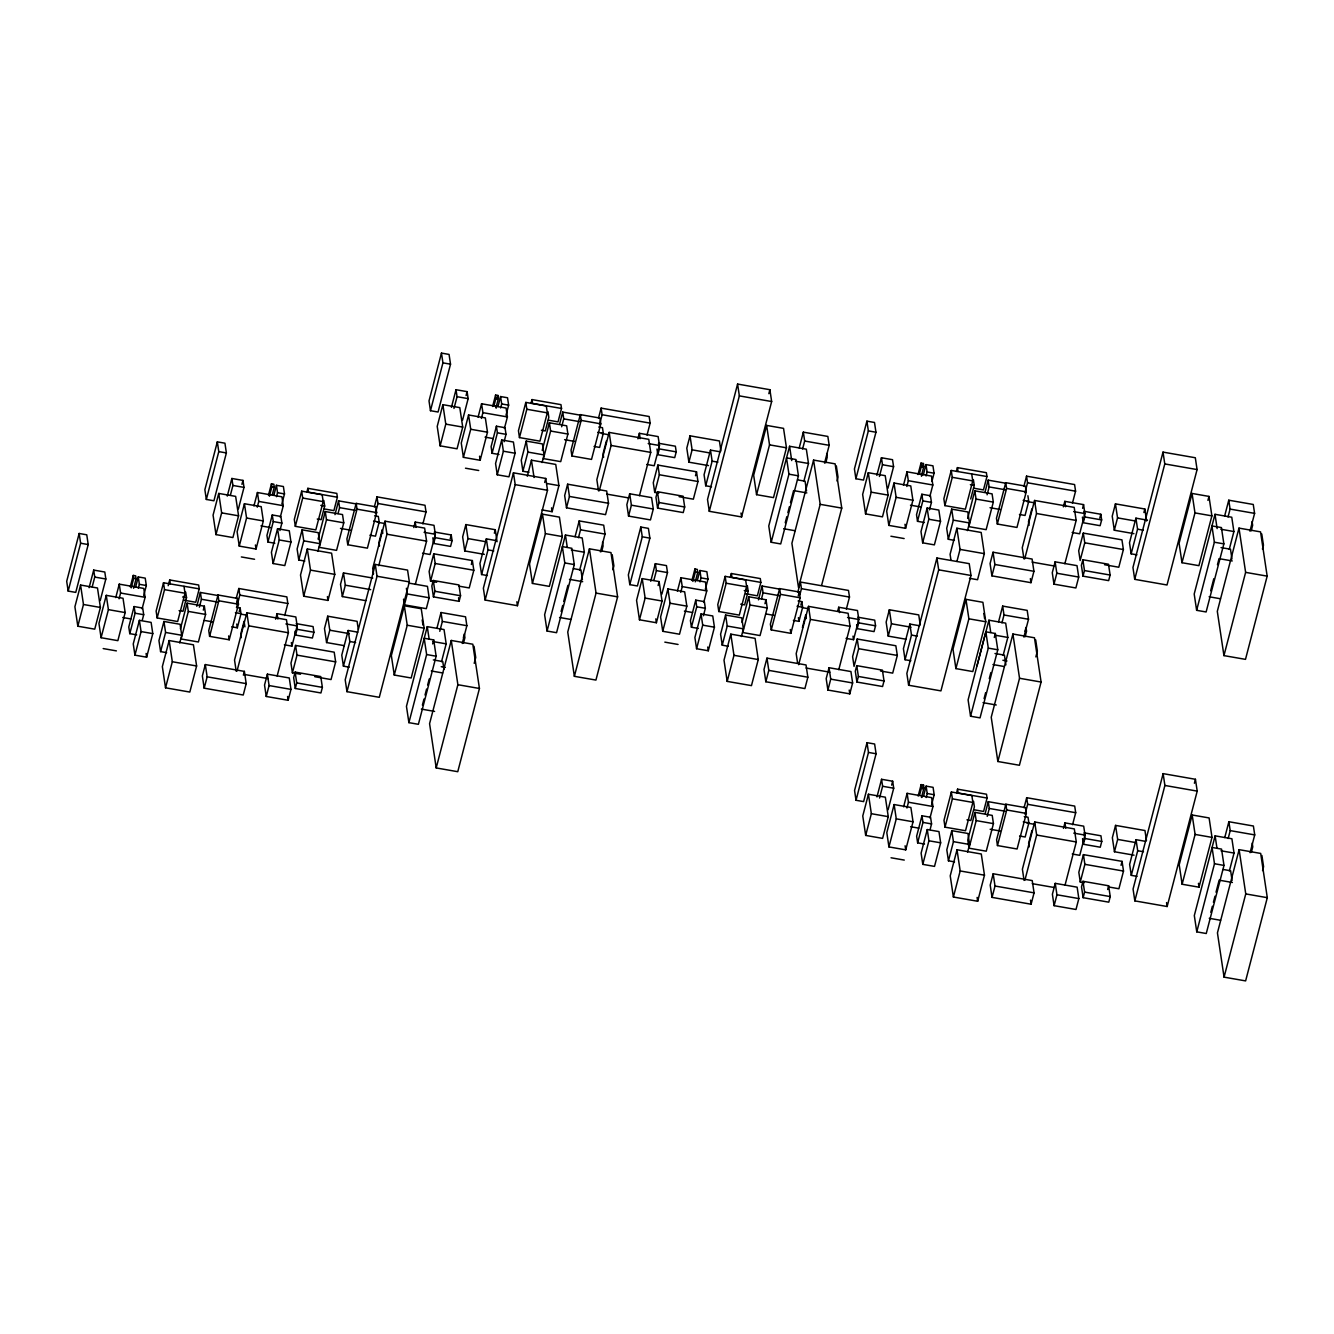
<?xml version="1.0" encoding="UTF-8"?>
<svg xmlns="http://www.w3.org/2000/svg" width="1334" height="1334" viewBox="0 0 1334 1334"><rect width="100%" height="100%" fill="white"/><g stroke="black" fill="none" stroke-linecap="round" stroke-linejoin="round"><path stroke-width="1.5" d="M79.156 533.467L66.7 581.307L68.167 591.079L75.755 592.396L88.211 544.555L86.76 534.801L79.156 533.467L80.624 543.238L68.167 591.079M80.574 585.042L74.904 606.77L77.822 626.213L94.747 629.164L100.4 607.454L97.482 587.994L80.574 585.042L83.475 604.502L77.822 626.213M89.111 587.71L93.697 570.085L104.802 572.019L105.836 579.006L100.233 600.55M92.196 586.86L94.747 577.072L93.697 570.085M106.27 595.348L98.949 623.428L101.084 637.719L117.859 640.654L125.163 612.573L123.028 598.282L106.27 595.348L108.404 609.638L101.084 637.719M115.758 597.582L119.26 584.142L143.772 588.427L145.106 597.315L142.104 608.838M119.093 598.799L120.594 593.03L119.26 584.142M130.298 586.86L133.283 575.421L135.668 575.838L136.101 578.739L133.617 588.261M131.232 587.844L133.717 578.306L133.283 575.421M135.651 586.96L138.269 576.922L145.223 578.139L146.323 585.526L143.705 595.564M138.319 588.327L139.37 584.309L138.269 576.922M142.254 620.293L143.705 614.707L142.705 608.071L134.1 606.57L128.781 627.013L129.782 633.65L136.668 634.851M129.782 633.65L135.101 613.206L134.1 606.57M139.386 620.343L133.25 643.922L134.934 655.161L146.64 657.195L152.793 633.617L151.109 622.394L139.386 620.343L141.07 631.582L134.934 655.161M184.142 600.217L195.731 602.251L199.216 588.844L163.498 582.775L156.128 611.089L157.162 617.942L177.655 621.527L185.026 593.23L183.992 586.36M157.162 617.942L164.532 589.645L163.498 582.775M168.201 585.693L169.701 579.957L198.649 585.009L199.216 588.844M179.74 642.938L181.741 635.267L180.09 624.279L163.932 621.461L158.946 640.62L160.597 651.609L166.65 652.676M160.597 651.609L165.583 632.449L163.932 621.461M217.325 441.854L204.869 489.695L206.336 499.45L213.924 500.784L226.38 452.943L224.929 443.188L217.325 441.854L218.793 451.609L206.336 499.45M169.151 640.553L162.348 666.633L165.533 687.81L189.812 692.063L196.615 665.983L193.43 644.806L169.151 640.553L172.319 661.747L165.533 687.81M184.676 596.015L185.693 592.113L186.527 597.682L182.975 611.306L179.09 610.622M180.423 628.781L187.094 603.168L204.352 606.186L205.586 614.424L198.399 641.987L181.141 638.986L188.327 611.406L187.094 603.168M218.743 493.43L213.073 515.141L215.991 534.601L232.916 537.552L238.569 515.824L235.651 496.381L218.743 493.43L221.644 512.873L215.991 534.601M196.798 606.286L200.4 592.463L218.426 595.614M227.28 496.098L231.866 478.472L242.971 480.407L244.005 487.394L238.402 508.938M199.366 607.153L201.417 599.249L200.4 592.463M230.365 495.248L232.916 485.459L231.866 478.472M203.318 610.122L204.352 606.186M241.938 484.325L242.971 480.407M217.992 594.997L208.738 630.565L209.605 636.351L229.231 639.786L238.486 604.219L237.619 598.432L217.992 594.997L218.859 600.784L209.605 636.351M244.422 503.735L237.118 531.816L239.253 546.106L256.028 549.024L263.332 520.944L261.197 506.653L244.422 503.735L246.573 518.026L239.253 546.106M205.319 664.565L202.351 675.921L204.185 688.177L243.238 695.014L246.206 683.642L244.372 671.386L205.319 664.565L207.154 676.822L204.185 688.177M253.927 505.97L257.429 492.529L281.941 496.815L283.275 505.703L280.273 517.225M257.262 507.187L258.763 501.417L257.429 492.529M236.201 598.499L238.819 588.494L286.843 596.882L287.844 603.502L284.709 615.508M236.602 602.384L237.619 598.432M236.668 607.12L239.803 595.114L238.819 588.494M268.467 495.248L271.452 483.808L273.837 484.225L274.27 487.11L272.286 494.747M239.236 611.589L240.153 608.054L236.435 607.404M269.401 496.231L271.886 486.693L271.452 483.808M231.732 626.813L237.319 627.797L241.004 613.657L240.153 608.054M273.82 495.348L276.438 485.309L283.392 486.526L284.492 493.913L281.874 503.935M276.488 496.698L277.539 492.696L276.438 485.309M277.138 676.071L288.411 632.766L286.46 619.71L246.84 612.79L234.534 660.03L236.201 671.219M279.94 530.532L281.874 523.095L280.874 516.458L272.269 514.957L266.95 535.401L267.951 542.038L274.837 543.238M267.951 542.038L273.27 521.594L272.269 514.957M237.002 671.102L248.791 625.829L246.84 612.79M277.555 528.731L271.419 552.309L273.103 563.532L284.809 565.583L290.962 542.004L289.278 530.782L277.555 528.731L279.24 539.953L273.103 563.532M243.388 675.171L244.372 671.386M301.667 491.162L294.297 519.46L295.331 526.33L315.808 529.915L323.195 501.617L322.161 494.747L301.667 491.162L302.701 498.032L295.331 526.33M306.87 492.163L307.854 488.327L336.818 493.397L337.385 497.232L333.9 510.622L324.245 508.938M275.621 619.193L277.055 613.673L295.831 616.958L297.165 625.896L291.896 646.123L284.392 644.806M317.909 551.326L319.91 543.655L318.259 532.666L302.101 529.831L297.115 549.008L298.766 559.997L304.819 561.064M267.384 674.154L264.532 685.059L266.25 696.465L288.144 700.283L290.979 689.378L289.278 677.972L267.384 674.154L269.084 685.559L266.25 696.465M298.766 559.997L303.752 540.837L302.101 529.831M307.32 548.941L300.517 575.021L303.702 596.198L327.981 600.433L334.784 574.37L331.599 553.193L307.32 548.941L310.488 570.118L303.702 596.198M323.845 500.5L324.679 506.053L321.144 519.676L317.259 519.009M318.076 539.136L325.263 511.556L342.521 514.574L343.755 522.811L336.568 550.375L319.31 547.357L326.497 519.793L325.263 511.556M296.198 623.628L313.073 626.58L313.907 632.233L312.406 638.019L295.531 635.067L297.048 629.298L296.482 625.513M314.774 676.705L331.049 679.556L335.651 661.864L334.2 652.176L295.564 645.423L290.962 663.115L292.413 672.803L300.55 674.22M292.413 672.803L297.015 655.127L295.564 645.423M334.967 514.657L338.569 500.85L356.595 504.002M295.114 672.086L293.663 677.672L295.281 688.477L320.927 692.963L322.378 687.377L320.76 676.555L295.114 672.086L296.732 682.891L295.281 688.477M338.036 513.557L339.586 507.637L338.569 500.85M356.161 503.385L346.907 538.953L347.757 544.739L367.4 548.157L376.655 512.589L375.788 506.803L356.161 503.385L357.028 509.171L347.757 544.739M358.296 629.331L357.095 621.327L327.697 616.191L324.495 628.531L326.58 642.554L344.222 645.639M372.77 578.056L343.472 572.936L340.52 584.309L342.354 596.565L365.783 600.667M326.58 642.554L329.798 630.215L327.697 616.191M342.354 596.565L345.323 585.192L343.472 572.936M374.37 506.87L376.988 496.865L425.012 505.269L426.013 511.889L422.878 523.895M375.371 513.507L377.972 503.485L376.988 496.865M357.812 632.166L348.174 630.482L341.771 655.127L343.422 666.15L349.191 667.167M374.604 515.791L378.322 516.441L379.173 522.044L375.488 536.168L369.902 535.201M343.422 666.15L349.841 641.521L348.174 630.482M415.308 584.442L426.58 541.137L424.629 528.097L385.009 521.177L372.703 568.417L373.537 574.004M375.271 564.432L345.206 679.856L346.973 691.662L379.29 697.315L409.338 581.907L407.57 570.085L375.271 564.432L377.038 576.255L346.973 691.662M378.756 565.716L386.96 534.217L385.009 521.177M441.471 353.093L429.014 400.934L430.465 410.705L438.069 412.023L450.525 364.182L449.058 354.427L441.471 353.093L442.938 362.865L430.465 410.705M442.871 404.669L437.218 426.396L440.137 445.839L457.045 448.808L462.715 427.08L459.796 407.62L442.871 404.669L445.789 424.129L440.137 445.839M413.79 527.564L415.224 522.061L434 525.329L435.334 534.284L430.065 554.51L422.561 553.193M451.426 407.337L456.011 389.711L467.1 391.646L468.151 398.633L462.548 420.177M453.994 408.454L457.062 396.698L456.011 389.711M409.521 583.225L427.447 586.36L429.148 597.765L426.313 608.671L404.419 604.852L407.254 593.947L406.403 588.244M404.319 605.786L391.346 655.578L394.264 675.037L411.172 677.989L424.145 628.181L421.244 608.738L404.319 605.786L407.237 625.229L394.264 675.037M466.083 395.564L467.1 391.646M433.7 543.455L435.217 537.669L434.367 532.016L451.226 534.967L452.076 540.62L450.575 546.406L433.7 543.455L432.866 537.802M468.567 414.974L461.264 443.055L463.398 457.345L480.157 460.28L487.477 432.199L485.343 417.909L468.567 414.974L470.719 429.265L463.398 457.345M459.046 586.16L469.218 587.944L473.82 570.252L472.369 560.563L433.733 553.81L429.131 571.502L430.582 581.19L436.685 582.258M430.582 581.19L435.184 563.498L433.733 553.81M433.283 580.473L431.832 586.043L433.45 596.865L459.096 601.334L460.547 595.748L458.929 584.942L433.283 580.473L434.901 591.279L433.45 596.865M478.072 417.225L481.574 403.768L506.086 408.054L507.404 416.942L504.402 428.464M481.407 418.426L482.908 412.656L481.574 403.768M441.521 661.697L446.173 643.855L444.039 629.565L427.264 626.647L406.453 706.353L408.904 722.644L418.392 724.312L436.135 656.211L433.683 639.903L424.195 638.252L426.63 654.544L408.904 722.644M450.225 538.819L451.226 534.967M492.613 406.486L495.581 395.047L497.982 395.464L498.416 398.366L495.931 407.904M494.03 405.569L496.015 397.949L495.581 395.047M432.65 643.905L433.683 639.903M436.902 628.331L441.02 612.523L465.533 616.808L466.867 625.696L462.231 643.488M496.982 399.283L497.982 395.464M497.065 541.721L495.264 529.715L465.866 524.579L462.648 536.918L464.749 550.942L484.359 554.36M497.966 406.587L500.567 396.548L507.52 397.765L508.638 405.152L506.02 415.191M439.786 631.299L442.354 621.411L441.02 612.523M422.411 705.086L423.979 699.066M425.029 695.047L426.597 689.028M427.647 685.026L429.214 679.006M500.634 407.954L501.684 403.935L500.567 396.548M504.085 441.771L506.02 434.334L505.019 427.697L496.415 426.196L491.095 446.64L492.079 453.277L498.966 454.477M464.749 550.942L467.967 538.586L465.866 524.579M492.079 453.277L497.415 432.833L496.415 426.196M501.701 439.97L495.564 463.548L497.248 474.787L508.954 476.822L515.091 453.243L513.407 442.021L501.701 439.97L503.385 451.209L497.248 474.787M451.259 640.453L429.581 723.678L436.201 767.934L457.762 771.702L479.44 688.477L472.803 644.222L451.259 640.453L457.879 684.709L436.201 767.934M471.352 564.499L472.369 560.563M495.981 540.553L486.343 538.869L479.94 563.498L481.591 574.537L487.36 575.538M463.382 637.602L464.349 633.883L464.916 637.619L463.465 643.205M525.813 402.401L518.442 430.715L519.46 437.585L539.953 441.154L547.324 412.856L546.306 405.986L525.813 402.401L526.83 409.271L519.46 437.585M481.591 574.537L487.994 549.891L486.343 538.869M494.347 533.233L495.264 529.715M530.999 403.402L531.999 399.583L560.947 404.636L561.531 408.471L558.029 421.877L548.391 420.177M513.44 472.82L483.375 588.227L485.142 600.05L517.442 605.703L547.507 490.278L545.739 478.456L513.44 472.82L515.207 484.642L485.142 600.05M542.054 462.564L544.039 454.911L542.404 443.905L526.246 441.087L521.26 460.247L522.895 471.236L528.964 472.303M522.895 471.236L527.897 452.076L526.246 441.087M474.204 663.332L475.721 657.512L474.037 646.29M527.28 476.238L531.449 460.18L555.744 464.432L558.913 485.609L552.126 511.689L542.004 509.922M542.221 450.375L549.391 422.795L566.667 425.813L567.884 434.05L560.714 461.631L543.455 458.613L550.625 431.032L549.391 422.795M559.63 423.929L562.715 412.089L580.74 415.241M544.706 482.441L545.739 478.456M561.664 426.78L563.732 418.876L562.715 412.089M542.488 514.157L529.515 563.965L532.433 583.425L549.341 586.376L562.314 536.568L559.413 517.125L542.488 514.157L545.406 533.617L532.433 583.425M580.307 414.624L571.035 450.192L571.902 455.978L591.529 459.413L600.8 423.845L599.933 418.059L580.307 414.624L581.174 420.41L571.902 455.978M567.617 484.192L564.666 495.548L566.5 507.804L605.553 514.641L608.521 503.268L606.687 491.012L567.617 484.192L569.451 496.448L566.5 507.804M579.69 570.085L584.342 552.243L582.208 537.952L565.433 535.017L544.622 614.741L547.057 631.032L556.561 632.7L574.304 564.582L571.852 548.291L562.364 546.623L564.799 562.931L547.057 631.032M598.516 418.126L601.117 408.121L649.158 416.508L650.142 423.128L647.023 435.134M599.5 424.746L602.118 414.741L601.117 408.121M575.071 536.718L579.189 520.91L603.702 525.179L605.036 534.084L600.4 551.876M598.749 427.03L602.468 427.68L603.302 433.3L599.633 447.424L594.047 446.44M578.456 537.702L580.523 529.798L579.189 520.91M561.114 611.456L562.681 605.436M563.715 601.434L567.9 585.376M606.386 440.92L603.068 453.643L603.618 457.329M639.453 495.698L650.725 452.393L648.774 439.336L609.154 432.416L596.848 479.656L598.516 490.845M599.299 490.745L611.105 445.456L609.154 432.416M589.428 548.824L567.75 632.066L574.37 676.321L595.931 680.073L617.609 596.848L610.972 552.593L589.428 548.824L596.048 593.08L574.37 676.321M601.617 551.592L603.085 546.006L602.518 542.271M637.935 438.819L639.37 433.3L658.129 436.585L659.48 445.523L654.21 465.749L646.707 464.432M629.681 493.78L626.847 504.686L628.547 516.091L650.458 519.927L653.293 509.004L651.576 497.599L629.681 493.78L631.399 505.186L628.547 516.091M612.873 569.785L613.89 565.899L612.206 554.677M659.346 448.924L657.845 454.711L674.721 457.645L676.221 451.859L675.371 446.206L658.512 443.255L659.346 448.924L676.221 451.859M640.804 527.047L628.347 574.887L629.815 584.642L637.402 585.976L649.875 538.136L648.407 528.364L640.804 527.047L642.271 536.802L629.815 584.642M679.123 496.698L693.363 499.183L697.965 481.507L696.515 471.802L657.879 465.066L653.276 482.741L654.727 492.429L658.779 493.146M654.727 492.429L659.329 474.754L657.879 465.066M657.429 491.712L655.961 497.299L657.579 508.104L683.225 512.589L684.692 507.003L683.075 496.198L657.429 491.712L659.046 502.518L657.579 508.104M642.221 578.622L636.568 600.333L639.47 619.793L656.395 622.745L662.048 601.017L659.129 581.574L642.221 578.622L645.139 598.066L639.47 619.793M650.759 581.291L655.344 563.665L666.45 565.599L667.5 572.586L661.881 594.13M720.91 450.975L719.41 440.954L690.011 435.818L686.793 448.157L688.894 462.181L708.487 465.599M653.843 580.44L656.395 570.635L655.344 563.665M688.894 462.181L692.113 449.841L690.011 435.818M658.112 585.526L659.129 581.574M695.498 475.738L696.515 471.802M667.917 588.928L660.597 617.008L662.731 631.299L679.506 634.217L686.827 606.136L684.676 591.846L667.917 588.928L670.052 603.218L662.731 631.299M720.127 451.792L710.488 450.108L704.069 474.754L705.719 485.776L711.506 486.793M677.405 591.162L680.907 577.722L705.419 582.008L706.753 590.895L703.752 602.418M705.719 485.776L712.139 461.147L710.488 450.108M680.74 592.363L682.241 586.61L680.907 577.722M737.585 384.059L707.52 499.483L709.288 511.306L741.587 516.942L771.652 401.534L769.885 389.711L737.585 384.059L739.353 395.881L709.288 511.306M691.946 580.44L694.931 568.984L697.315 569.418L697.749 572.303L695.264 581.841M692.88 581.424L695.364 571.886L694.931 568.984M697.298 580.523L699.916 570.502L706.87 571.719L707.97 579.089L705.369 589.128M699.983 581.891L701.017 577.889L699.916 570.502M703.418 615.724L705.352 608.287L704.369 601.651L695.748 600.133L690.428 620.577L691.429 627.23L698.316 628.431M691.429 627.23L696.748 606.787L695.748 600.133M701.05 613.923L694.897 637.502L696.581 648.724L708.304 650.775L714.44 627.197L712.756 615.958L701.05 613.923L702.718 625.146L696.581 648.724M768.851 393.68L769.885 389.711M725.146 576.355L717.775 604.652L718.809 611.522L739.303 615.107L746.673 586.793L745.639 579.94L725.146 576.355L726.18 583.225L718.809 611.522M766.633 425.413L753.66 475.204L756.561 494.664L773.487 497.615L786.46 447.807L783.542 428.364L766.633 425.413L769.535 444.856L756.561 494.664M730.348 577.355L731.349 573.52L760.297 578.572L760.864 582.408L757.378 595.814L745.789 593.797M741.387 636.518L743.388 628.848L741.737 617.859L725.596 615.024L720.593 634.184L722.244 645.189L728.297 646.24M722.244 645.189L727.23 626.03L725.596 615.024M730.799 634.134L724.012 660.197L727.18 681.391L751.459 685.626L758.262 659.563L755.094 638.369L730.799 634.134L733.967 655.311L727.18 681.391M746.323 589.578L747.34 585.693L748.174 591.245L744.622 604.869L740.737 604.185M742.071 622.344L748.741 596.748L765.999 599.766L767.233 607.987L760.047 635.568L742.788 632.549L749.975 604.986L748.741 596.748M803.835 481.341L808.487 463.482L806.336 449.191L789.578 446.273L768.768 525.98L771.202 542.271L780.707 543.938L798.432 475.838L795.998 459.53L786.51 457.879L788.944 474.17L771.202 542.271M758.446 599.85L762.048 586.043L780.073 589.194M799.216 447.957L803.335 432.149L827.847 436.435L829.181 445.323L824.545 463.115M761.531 598.749L763.065 592.83L762.048 586.043M802.601 448.941L804.669 441.037L803.335 432.149M785.242 522.711L786.81 516.692M787.86 512.673L789.428 506.653M790.478 502.635L793.613 490.595L806.837 492.913M764.966 603.702L765.999 599.766M779.64 588.577L770.385 624.129L771.252 629.915L790.879 633.35L800.133 597.782L799.266 591.996L779.64 588.577L780.507 594.364L771.252 629.915M813.573 460.08L791.896 543.305L798.516 587.56L820.193 504.335L813.573 460.08L835.117 463.848L841.754 508.104L821.611 585.376M766.967 658.129L763.998 669.501L765.833 681.757L804.902 688.577L807.854 677.205L806.019 664.949L766.967 658.129L768.801 670.385L765.833 681.757M825.763 462.831L827.213 457.245L826.663 453.51M797.849 592.063L800.467 582.058L848.491 590.445L849.491 597.065L846.356 609.088M798.249 595.948L799.266 591.996M799.883 594.681L801.451 588.678L800.467 582.058M800.884 605.152L801.801 601.634L798.082 600.984M793.38 620.393L798.966 621.361L802.651 607.237L801.801 601.634M837.018 481.024L838.019 477.138L836.351 465.916M802.418 627.58L805.719 614.857L806.286 618.559M838.786 669.635L850.075 626.33L848.107 613.29L808.487 606.37L796.181 653.61L797.582 662.931M798.649 664.682L810.438 619.41L808.487 606.37M866.9 421.144L854.427 468.984L855.894 478.739L863.498 480.073L875.954 432.233L874.487 422.461L866.9 421.144L868.351 430.899L855.894 478.739M868.301 472.72L862.648 494.43L865.566 513.89L882.474 516.842L888.127 495.114L885.226 475.671L868.301 472.72L871.219 492.163L865.566 513.89M837.752 610.922L838.702 607.237L857.479 610.522L858.813 619.476L853.543 639.686L846.039 638.386M876.838 475.388L881.441 457.762L892.529 459.696L893.58 466.683L887.96 488.227M829.031 667.717L826.18 678.622L827.897 690.045L849.791 693.863L852.626 682.958L850.925 671.552L829.031 667.717L830.732 679.139L827.897 690.045M879.423 476.488L882.474 464.749L881.441 457.762M893.997 483.025L886.676 511.105L888.828 525.396L905.586 528.314L912.906 500.233L910.772 485.943L893.997 483.025L896.131 497.315L888.828 525.396M857.845 617.208L874.72 620.16L875.554 625.813L874.053 631.599L857.195 628.648L858.696 622.861L858.129 619.093M857.212 639.003L852.609 656.678L854.06 666.383L858.662 648.691L857.212 639.003L895.848 645.756L897.315 655.444L892.696 673.12L880.507 671.002M903.485 485.259L907.003 471.819L931.499 476.105L932.833 484.992L929.831 496.515M856.761 665.649L855.311 671.235L856.928 682.041L882.574 686.526L884.025 680.94L882.408 670.135L856.761 665.649L858.379 676.455L856.928 682.041M906.82 486.476L908.321 480.707L907.003 471.819M918.025 474.537L921.01 463.098L923.411 463.515L923.845 466.4L921.36 475.938M919.459 473.62L921.444 465.983L921.01 463.098M922.411 467.317L923.411 463.515M923.395 474.637L925.996 464.599L932.95 465.816L934.067 473.203L931.966 481.224M920.243 624.912L918.742 614.907L889.344 609.771L886.143 622.111L888.244 636.118L905.869 639.203M926.063 475.988L927.113 471.986L925.996 464.599M929.498 509.821L931.449 502.384L930.448 495.748L921.844 494.247L916.525 514.691L917.509 521.327L924.395 522.528M917.509 521.327L922.828 500.884L921.844 494.247M888.244 636.118L891.446 623.778L889.344 609.771M927.13 508.021L920.994 531.599L922.661 542.821L934.384 544.872L940.52 521.294L938.836 510.072L927.13 508.021L928.814 519.243L922.661 542.821M867.017 742.671L854.56 790.512L856.028 800.283L863.615 801.601L876.088 753.76L874.62 744.005L867.017 742.671L868.484 752.443L856.028 800.283M919.476 625.746L909.838 624.062L903.418 648.691L905.069 659.73L910.855 660.73M973.82 488.227L983.458 489.911L986.96 476.521L951.242 470.452L943.855 498.749L944.889 505.619L965.382 509.204L972.753 480.907L971.719 474.037M868.434 794.247L862.764 815.974L865.683 835.418L882.608 838.386L888.261 816.658L885.342 797.198L868.434 794.247L871.352 813.707L865.683 835.418M944.889 505.619L952.259 477.322L951.242 470.452M905.069 659.73L911.489 635.084L909.838 624.062M956.428 471.452L957.428 467.617L986.376 472.686L986.96 476.521M936.918 558.012L906.853 673.42L908.621 685.242L940.937 690.879L971.002 575.471L969.218 563.648L936.918 558.012L938.686 569.835L908.621 685.242M967.467 530.615L969.468 522.945L967.817 511.956L951.676 509.121L946.69 528.297L948.324 539.286L954.394 540.337M876.972 796.915L881.557 779.289L892.663 781.224L893.713 788.211L888.094 809.755M879.54 798.032L882.608 786.276L881.557 779.289M948.324 539.286L953.326 520.127L951.676 509.121M969.451 578.306L977.555 579.723L984.342 553.66L981.174 532.466L956.878 528.231L950.091 554.31L950.959 560.08M891.646 785.142L892.663 781.224M970.702 498.966L974.254 485.343L973.42 479.79M967.634 518.426L974.821 490.845L992.079 493.863L993.313 502.101L986.143 529.665L968.868 526.647L976.054 499.083L974.821 490.845M956.928 561.447L960.046 549.408L956.878 528.231M894.13 804.552L886.81 832.633L888.944 846.923L905.719 849.858L913.04 821.777L910.889 807.487L894.13 804.552L896.265 818.843L888.944 846.923M985.059 491.979L988.144 480.14L1006.169 483.292M903.618 806.803L907.12 793.346L931.632 797.632L932.966 806.52L929.965 818.042M987.093 494.814L989.144 486.927L988.144 480.14M906.953 808.004L908.454 802.234L907.12 793.346M965.966 599.35L952.993 649.158L955.911 668.601L972.819 671.569L985.793 621.761L982.891 602.301L965.966 599.35L968.884 618.809L955.911 668.601M918.159 796.064L921.144 784.625L923.528 785.042L923.962 787.944L921.477 797.465M919.593 795.147L921.577 787.51L921.144 784.625M922.544 788.861L923.528 785.042M923.512 796.165L926.13 786.126L933.083 787.343L934.184 794.731L931.582 804.769M1005.736 482.675L996.465 518.242L997.332 524.029L1016.958 527.447L1026.23 491.879L1025.362 486.093L1005.736 482.675L1006.603 488.461L997.332 524.029M926.196 797.532L927.23 793.513L926.13 786.126M930.115 829.498L931.566 823.912L930.582 817.275L921.961 815.774L916.641 836.218L917.642 842.855L924.529 844.055M993.046 552.226L990.078 563.598L991.912 575.854L1030.982 582.675L1033.933 571.302L1032.099 559.046L993.046 552.226L994.881 564.482L991.912 575.854M917.642 842.855L922.961 822.411L921.961 815.774M927.263 829.548L921.11 853.126L922.794 864.365L934.517 866.4L940.653 842.821L938.969 831.599L927.263 829.548L928.931 840.787L922.794 864.365M985.843 631.816L968.1 699.916L970.552 716.225L980.04 717.875L997.782 649.775L995.331 633.483L985.843 631.816L988.294 648.124L970.552 716.225M977.038 665.816L988.911 620.21L1005.686 623.145L1007.82 637.435L1003.168 655.277M1023.945 486.16L1026.546 476.155L1074.587 484.559L1075.571 491.179L1072.453 503.185M1024.929 492.78L1027.547 482.775L1026.546 476.155M951.359 791.979L943.988 820.293L945.022 827.163L965.516 830.732L972.886 802.434L971.852 795.564L951.359 791.979L952.393 798.849L945.022 827.163M1027.897 495.731L1028.731 501.334L1025.046 515.458L1019.459 514.49M994.297 637.485L995.331 633.483M998.549 621.911L1002.668 606.086L1027.18 610.372L1028.514 619.259L1023.878 637.052M956.561 792.98L957.562 789.161L986.51 794.214L987.077 798.049L983.592 811.456L973.937 809.755M1001.951 622.895L1004.002 614.991L1002.668 606.086M1031.816 508.971L1028.497 521.677L1029.048 525.379M1064.866 563.732L1076.154 520.427L1074.204 507.387L1034.567 500.467L1022.261 547.707L1023.945 558.879M984.075 698.666L985.643 692.646M989.294 678.589L990.862 672.569M967.6 852.143L969.601 844.472L967.95 833.483L951.792 830.665L946.806 849.825L948.457 860.814L954.51 861.881M1024.729 558.779L1036.535 513.507L1034.567 500.467M948.457 860.814L953.443 841.654L951.792 830.665M1012.906 634.017L991.229 717.242L997.849 761.497L1019.409 765.266L1041.087 682.041L1034.467 637.785L1012.906 634.017L1019.543 678.272L997.849 761.497M957.012 849.758L950.225 875.838L953.393 897.015L977.672 901.267L984.475 875.187L981.29 854.01L957.012 849.758L960.18 870.952L953.393 897.015M974.954 812.373L967.767 839.953L969.001 848.191L986.26 851.192L993.446 823.628L992.213 815.391L974.954 812.373L976.188 820.61L969.001 848.191M1025.029 631.182L1025.996 627.447L1026.563 631.199L1025.112 636.785M1063.365 506.853L1064.799 501.351L1083.558 504.619L1084.909 513.573L1079.64 533.8L1072.136 532.483M985.176 813.507L988.261 801.667L1006.286 804.819M987.227 816.358L989.278 808.454L988.261 801.667M1055.111 561.831L1052.276 572.736L1053.977 584.142L1075.871 587.961L1078.722 577.055L1077.005 565.649L1055.111 561.831L1056.828 573.236L1053.977 584.142M1035.851 656.912L1037.368 651.092L1035.684 639.853M1082.608 508.304L1083.558 504.619M1005.853 804.202L996.598 839.77L997.465 845.556L1017.092 848.991L1026.346 813.423L1025.479 807.637L1005.853 804.202L1006.72 809.988L997.465 845.556M1084.775 516.958L1083.275 522.745L1100.133 525.696L1101.651 519.91L1100.8 514.257L1083.942 511.306L1084.775 516.958L1101.651 519.91M993.18 873.77L990.212 885.126L992.046 897.382L1031.099 904.219L1034.067 892.846L1032.233 880.59L993.18 873.77L995.014 886.026L992.046 897.382M1083.308 533.1L1078.689 550.792L1080.14 560.48L1084.759 542.788L1083.308 533.1L1121.944 539.853L1123.395 549.541L1118.792 567.233L1104.552 564.732M1082.858 559.746L1081.39 565.333L1083.008 576.155L1108.654 580.623L1110.121 575.037L1108.487 564.232L1082.858 559.746L1084.475 570.568L1083.008 576.155M1024.062 807.704L1026.68 797.699L1074.704 806.086L1075.704 812.706L1072.569 824.712M1099.8 518.109L1100.8 514.257M1025.062 814.324L1027.664 804.319L1026.68 797.699M1024.295 816.608L1028.014 817.258L1028.864 822.861L1025.179 837.002L1019.593 836.018M1146.623 521.01L1144.822 509.004L1115.441 503.868L1112.223 516.208L1114.324 530.232L1133.917 533.65M1031.932 830.498L1028.631 843.205L1029.181 846.907M1064.999 885.276L1076.288 841.971L1074.32 828.914L1034.7 821.994L1022.394 869.234L1024.062 880.423M1114.324 530.232L1117.542 517.875L1115.441 503.868M1024.862 880.307L1036.651 835.034L1034.7 821.994M1147.473 520.177L1135.918 518.159L1129.498 542.788L1131.149 553.827L1136.935 554.827M1131.149 553.827L1137.569 529.181L1135.918 518.159M1143.905 512.523L1144.822 509.004M1063.481 828.397L1064.916 822.878L1083.692 826.163L1085.026 835.101L1079.756 855.327L1072.253 854.01M1163.015 452.109L1132.95 567.517L1134.717 579.34L1167.017 584.992L1197.082 469.568L1195.314 457.745L1163.015 452.109L1164.782 463.932L1134.717 579.34M1055.244 883.358L1052.393 894.264L1054.11 905.669L1076.004 909.488L1078.839 898.582L1077.138 887.177L1055.244 883.358L1056.945 894.764L1054.11 905.669M1083.408 844.272L1084.909 838.502L1084.058 832.833L1100.934 835.784L1101.767 841.437L1100.267 847.223L1083.408 844.272L1082.558 838.619M1108.737 886.977L1118.909 888.761L1123.511 871.069L1122.061 861.38L1083.425 854.627L1078.822 872.319L1080.273 882.007L1084.342 882.724M1080.273 882.007L1084.876 864.332L1083.425 854.627M1082.975 881.29L1081.524 886.877L1083.141 897.682L1108.787 902.168L1110.238 896.581L1108.621 885.776L1082.975 881.29L1084.592 892.096L1083.141 897.682M1192.062 493.447L1179.089 543.255L1181.991 562.715L1198.916 565.666L1211.889 515.858L1208.971 496.415L1192.062 493.447L1194.964 512.906L1181.991 562.715M1146.456 840.553L1144.956 830.532L1115.557 825.396L1112.356 837.735L1114.457 851.759L1134.05 855.177M1114.457 851.759L1117.659 839.419L1115.557 825.396M1207.937 500.383L1208.971 496.415M1107.654 889.495L1108.621 885.776M1121.044 865.316L1122.061 861.38M1229.264 549.375L1233.9 531.532L1231.766 517.242L1215.007 514.307L1194.197 594.03L1196.631 610.322L1206.119 611.972L1223.862 543.872L1221.427 527.58L1211.922 525.913L1214.374 542.221L1196.631 610.322M1145.689 841.37L1136.051 839.686L1129.631 864.332L1131.282 875.354L1137.068 876.371M1224.645 516.008L1228.764 500.2L1253.26 504.469L1254.594 513.373L1249.958 531.165M1131.282 875.354L1137.702 850.725L1136.051 839.686M1228.03 516.992L1230.081 509.088L1228.764 500.2M1163.131 773.637L1133.066 889.061L1134.834 900.884L1167.15 906.52L1197.215 791.112L1195.431 779.289L1163.131 773.637L1164.899 785.459L1134.834 900.884M1210.672 590.745L1213.807 578.706M1217.475 564.666L1219.043 558.646L1232.249 560.947M1238.986 528.114L1217.308 611.356L1223.945 655.611L1245.489 659.363L1267.167 576.138L1260.547 531.882L1238.986 528.114L1245.622 572.369L1223.945 655.611M1251.192 530.882L1252.643 525.296L1252.092 521.544M1194.397 783.258L1195.431 779.289M1192.179 814.991L1179.206 864.782L1182.124 884.242L1199.033 887.193L1212.006 837.385L1209.104 817.942L1192.179 814.991L1195.097 834.434L1182.124 884.242M1262.448 549.074L1263.448 545.189L1261.764 533.95M1229.381 870.902L1234.033 853.06L1231.899 838.769L1215.124 835.851L1194.314 915.558L1196.765 931.849L1206.253 933.517L1223.995 865.416L1221.544 849.108L1212.056 847.457L1214.49 863.748L1196.765 931.849M1224.762 837.535L1228.881 821.727L1253.393 826.013L1254.727 834.901L1250.091 852.693M1228.164 838.519L1230.215 830.615L1228.881 821.727M1210.805 912.289L1212.373 906.27M1213.423 902.251L1214.991 896.231M1216.024 892.213L1219.159 880.173L1232.383 882.491M1239.119 849.658L1217.442 932.883L1224.062 977.138L1245.622 980.907L1267.3 897.682L1260.68 853.427L1239.119 849.658L1245.756 893.913L1224.062 977.138M1251.325 852.409L1252.776 846.823L1252.209 843.088M1262.564 870.602L1263.581 866.716L1261.897 855.494M1164.782 463.932L1197.082 469.568M739.353 395.881L771.652 401.534M868.351 430.899L875.954 432.233M442.938 362.865L450.525 364.182M1230.081 509.088L1254.594 513.373M804.669 441.037L829.181 445.323M1027.547 482.775L1075.571 491.179M1194.964 512.906L1211.889 515.858M921.444 465.983L923.845 466.4M602.118 414.741L650.142 423.128M927.113 471.986L934.067 473.203M561.531 408.471L532.583 403.418L531.999 399.583M769.535 444.856L786.46 447.807M882.474 464.749L893.58 466.683M952.259 477.322L972.753 480.907M496.015 397.949L498.416 398.366M1006.603 488.461L1026.23 491.879M989.144 486.927L1005.169 489.728M970.368 484.676L974.254 485.343M1220.86 529.248L1233.9 531.532M501.684 403.935L508.638 405.152M457.062 396.698L468.151 398.633M526.83 409.271L547.324 412.856M581.174 420.41L600.8 423.845M563.732 418.876L579.756 421.677M1023.145 500.367L1028.731 501.334M908.321 480.707L932.833 484.992M795.448 461.214L808.487 463.482M1026.846 501.501L1034.851 502.885M1117.542 517.875L1135.167 520.96M1073.637 511.606L1084.909 513.573M597.715 432.316L603.302 433.3M482.908 412.656L507.404 416.942M601.417 433.45L609.421 434.851M976.054 499.083L993.313 502.101M692.113 449.841L709.738 452.926M1214.374 542.221L1223.862 543.872M648.207 443.555L659.48 445.523M1137.569 529.181L1143.355 530.198M1036.535 513.507L1076.154 520.427M1221.06 547.59L1230.498 549.241L1231.966 558.996M550.625 431.032L567.884 434.05M990.028 507.704L1000.033 509.455M541.387 430.248L545.273 430.932L548.824 417.309L547.991 411.739M788.944 474.17L798.432 475.838M712.139 461.147L717.925 462.148M611.105 445.456L650.725 452.393M922.828 500.884L931.449 502.384M871.219 492.163L888.127 495.114M797.515 479.873L805.069 481.19L806.536 490.962M896.131 497.315L912.906 500.233M564.599 439.67L574.604 441.421M497.415 432.833L506.02 434.334M445.789 424.129L462.715 427.08M910.488 505.186L920.71 506.97M470.719 429.265L487.477 432.199M485.059 437.135L493.23 438.569M1084.759 542.788L1123.395 549.541M953.326 520.127L969.468 522.945M1245.622 572.369L1267.167 576.138M928.814 519.243L940.52 521.294M659.329 474.754L697.965 481.507M527.897 452.076L544.039 454.911M820.193 504.335L841.754 508.104M503.385 451.209L515.091 453.243M890.912 536.235L904.135 538.552M1084.475 570.568L1110.121 575.037M960.046 549.408L984.342 553.66M1032.149 562.131L1053.943 565.949M1209.104 596.765L1220.443 598.749M465.483 468.201L478.706 470.502M659.046 502.518L684.692 507.003M546.773 483.492L558.913 485.609M606.72 494.097L628.514 497.899M1056.828 573.236L1078.722 577.055M994.881 564.482L1033.933 571.302M783.675 528.731L795.014 530.715M515.207 484.642L547.507 490.278M631.399 505.186L653.293 509.004M569.451 496.448L608.521 503.268M938.686 569.835L971.002 575.471M218.793 451.609L226.38 452.943M642.271 536.802L649.875 538.136M580.523 529.798L605.036 534.084M377.972 503.485L426.013 511.889M337.385 497.232L308.437 492.163L307.854 488.327M545.406 533.617L562.314 536.568M271.886 486.693L274.27 487.11M1004.002 614.991L1028.514 619.259M277.539 492.696L284.492 493.913M232.916 485.459L244.005 487.394M302.701 498.032L323.195 501.617M357.028 509.171L376.655 512.589M339.586 507.637L355.611 510.438M801.451 588.678L849.491 597.065M320.794 505.386L324.679 506.053M760.864 582.408L731.916 577.355L731.349 573.52M968.884 618.809L985.793 621.761M571.302 549.958L584.342 552.243M695.364 571.886L697.749 572.303M701.017 577.889L707.97 579.089M373.587 521.077L379.173 522.044M656.395 570.635L667.5 572.586M258.763 501.417L283.275 505.703M377.289 522.211L385.293 523.612M726.18 583.225L746.673 586.793M467.967 538.586L485.609 541.671M780.507 594.364L800.133 597.782M424.079 532.316L435.334 534.284M763.065 592.83L779.089 595.631M744.272 590.578L748.174 591.245M994.78 635.151L1007.82 637.435M435.217 537.669L452.076 540.62M326.497 519.793L343.755 522.811M564.799 562.931L574.304 564.582M487.994 549.891L493.78 550.909M386.96 534.217L426.58 541.137M797.065 606.253L802.651 607.237M682.241 586.61L706.753 590.895M802.768 607.737L808.771 608.788M891.446 623.778L911.039 627.213M573.387 568.634L580.94 569.952L582.391 579.706M340.453 528.414L350.475 530.165M847.557 617.509L858.813 619.476M858.696 622.861L875.554 625.813M273.27 521.594L281.874 523.095M749.975 604.986L767.233 607.987M221.644 512.873L238.569 515.824M246.573 518.026L263.332 520.944M988.294 648.124L997.782 649.775M911.489 635.084L917.258 636.101M810.438 619.41L850.075 626.33M994.981 653.493L1004.419 655.144L1005.886 664.899M569.468 579.356L582.691 581.674M260.93 525.896L271.135 527.68M765.933 613.957L773.953 615.358M696.748 606.787L705.352 608.287M1002.885 660.263L1006.97 660.98M645.139 598.066L662.048 601.017M670.052 603.218L686.827 606.136M435.184 563.498L473.82 570.252M303.752 540.837L319.91 543.655M596.048 593.08L617.609 596.848M279.24 539.953L290.962 542.004M992.946 664.549L1004.285 666.533M684.409 611.089L692.579 612.506M858.662 648.691L897.315 655.444M727.23 626.03L743.388 628.848M1019.543 678.272L1041.087 682.041M702.718 625.146L714.44 627.197M377.038 576.255L409.338 581.907M241.354 556.945L254.561 559.263M434.901 591.279L460.547 595.748M310.488 570.118L334.784 574.37M559.546 617.475L570.869 619.46M407.254 593.947L429.148 597.765M345.323 585.192L370.702 589.628M664.832 642.138L678.056 644.455M858.379 676.455L884.025 680.94M733.967 655.311L758.262 659.563M806.069 668.034L829.831 672.186M80.624 543.238L88.211 544.555M983.025 702.668L996.248 704.986M830.732 679.139L852.626 682.958M768.801 670.385L807.854 677.205M442.354 621.411L466.867 625.696M239.803 595.114L287.844 603.502M407.237 625.229L424.145 628.181M133.717 578.306L136.101 578.739M139.37 584.309L146.323 585.526M94.747 577.072L105.836 579.006M164.532 589.645L185.026 593.23M218.859 600.784L238.486 604.219M201.417 599.249L217.442 602.051M182.625 596.998L186.527 597.682M433.133 641.587L446.173 643.855M235.418 612.69L241.004 613.657M120.594 593.03L145.106 597.315M241.12 614.174L247.123 615.224M329.798 630.215L349.391 633.633M285.91 623.928L297.165 625.896M297.048 629.298L313.907 632.233M188.327 611.406L205.586 614.424M426.63 654.544L436.135 656.211M349.841 641.521L355.611 642.521M1164.899 785.459L1197.215 791.112M248.791 625.829L288.411 632.766M433.333 659.913L442.771 661.564L443.939 669.385M204.285 620.393L212.306 621.794M135.101 613.206L143.705 614.707M441.237 666.683L445.323 667.4M83.475 604.502L100.4 607.454M108.404 609.638L125.163 612.573M431.299 670.969L442.638 672.953M122.761 617.509L130.932 618.943M868.484 752.443L876.088 753.76M297.015 655.127L335.651 661.864M165.583 632.449L181.741 635.267M457.879 684.709L479.44 688.477M141.07 631.582L152.793 633.617M1230.215 830.615L1254.727 834.901M1027.664 804.319L1075.704 812.706M987.077 798.049L958.129 792.996L957.562 789.161M1195.097 834.434L1212.006 837.385M921.577 787.51L923.962 787.944M103.185 648.574L116.391 650.875M296.732 682.891L322.378 687.377M927.23 793.513L934.184 794.731M172.319 661.747L196.615 665.983M244.405 674.47L268.184 678.622M882.608 786.276L893.713 788.211M952.393 798.849L972.886 802.434M1006.72 809.988L1026.346 813.423M421.377 709.104L434.584 711.406M989.278 808.454L1005.302 811.255M1220.994 850.792L1234.033 853.06M269.084 685.559L290.979 689.378M207.154 676.822L246.206 683.642M1023.278 821.894L1028.864 822.861M908.454 802.234L932.966 806.52M1026.98 823.028L1034.984 824.429M1117.659 839.419L1135.301 842.504M1073.77 833.133L1085.026 835.101M1084.909 838.502L1101.767 841.437M976.188 820.61L993.446 823.628M966.95 819.826L970.835 820.51L974.387 806.887L973.553 801.317M1214.49 863.748L1223.995 865.416M1137.702 850.725L1143.471 851.726M1036.651 835.034L1076.288 841.971M1223.078 869.451L1230.632 870.769L1232.082 880.54M990.145 829.248L1000.166 830.999M922.961 822.411L931.566 823.912M871.352 813.707L888.261 816.658M896.265 818.843L913.04 821.777M910.622 826.713L918.793 828.147M1084.876 864.332L1123.511 871.069M953.443 841.654L969.601 844.472M1245.756 893.913L1267.3 897.682M928.931 840.787L940.653 842.821M891.045 857.779L904.269 860.08M1084.592 892.096L1110.238 896.581M960.18 870.952L984.475 875.187M1032.266 883.675L1054.06 887.477M1209.238 918.309L1220.56 920.277M1056.945 894.764L1078.839 898.582M995.014 886.026L1034.067 892.846M1215.007 514.307L1217.142 528.597M1215.124 835.851L1216.958 848.091M1198.449 883.308L1199.033 887.193M1166.55 902.584L1167.15 906.52M1082.424 517.092L1082.991 520.86M1064.799 501.351L1065.599 506.72M1030.365 578.589L1030.982 582.675M1064.916 822.878L1065.733 828.247M988.911 620.21L990.745 632.466M1030.498 900.133L1031.099 904.219M983.842 613.473L984.625 618.709M957.428 467.617L957.995 471.452M921.511 474.187L921.761 475.838M977.105 897.415L977.672 901.267M904.986 524.245L905.586 528.314M921.644 795.731L921.894 797.382M905.102 845.773L905.719 849.858M856.628 624.879L857.195 628.648M853.01 636.118L853.543 639.686M838.702 607.237L839.52 612.606M849.224 690.062L849.791 693.863M789.578 446.273L791.712 460.563M798.399 617.625L798.966 621.361M790.295 629.498L790.879 633.35M741.004 513.006L741.587 516.942M707.737 647.023L708.304 650.775M656.995 449.041L657.562 452.81M639.37 433.3L640.17 438.669M655.811 618.859L656.395 622.745M565.433 535.017L567.267 547.274M551.542 507.837L552.126 511.689M531.449 460.18L534.05 477.522M496.081 406.153L496.331 407.804M516.858 601.751L517.442 605.703M479.556 456.195L480.157 460.28M458.546 597.732L459.096 601.334M415.224 522.061L416.025 527.43M427.264 626.647L429.098 638.886M422.194 619.893L422.978 625.129M403.552 599.149L404.419 604.852M382.791 533.367L382.241 529.681L378.939 542.388L379.49 546.09M327.414 596.581L327.981 600.433M294.981 631.299L295.531 635.067M291.362 642.538L291.896 646.123M277.055 613.673L277.872 619.043M287.577 696.481L288.144 700.283M255.411 544.956L256.028 549.024M244.906 626.847L244.072 621.294L240.77 634L241.321 637.702M236.752 624.045L237.319 627.797M228.648 635.918L229.231 639.786M169.701 579.957L170.268 583.792M146.09 653.46L146.64 657.195"/></g></svg>
